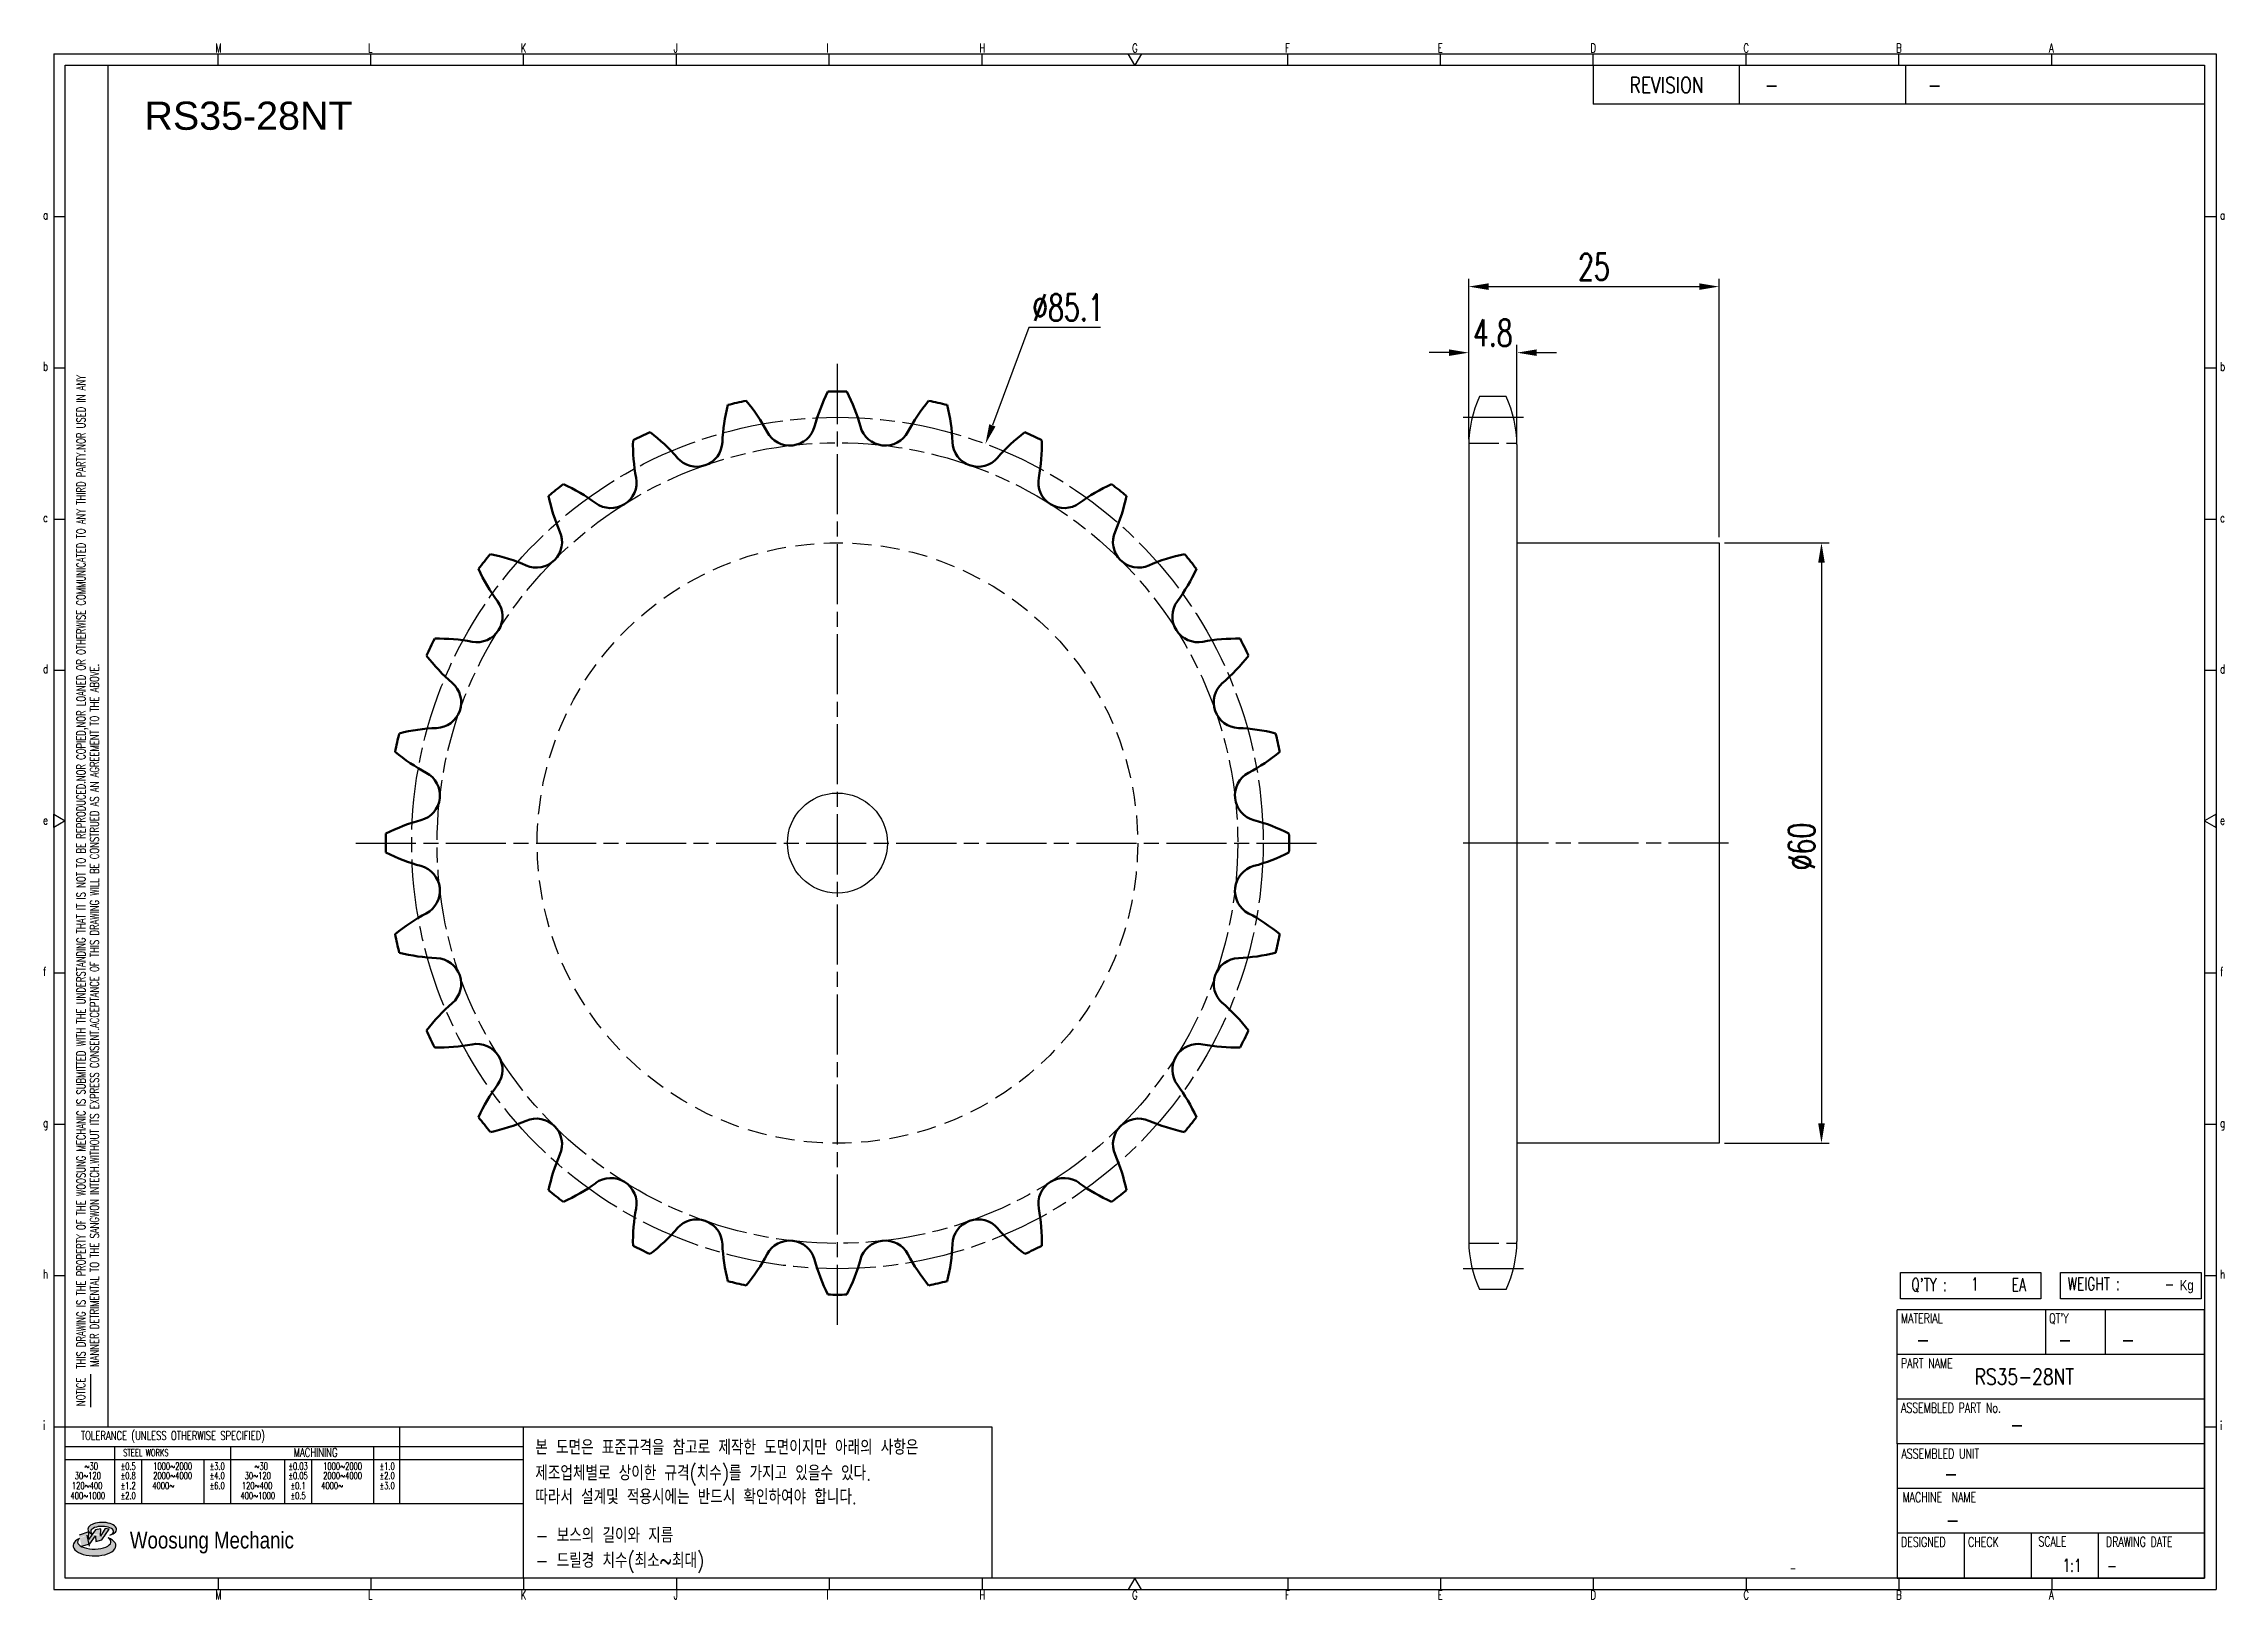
# Model space of a CAD drawing. Header units: millimetres. Extents: x -44811 to -44593, y 1097 to 1252.
import ezdxf
from ezdxf.enums import TextEntityAlignment as Align

# ---------------------------------------------------------------- set-up
doc = ezdxf.new("R2010")
doc.units = ezdxf.units.MM
for name, pattern in [('AM_ISO02W050', [7.5, 6, -1.5]), ('AM_ISO02W050x2', [3.75, 3, -0.75]), ('AM_ISO08W050', [18, 12, -1.5, 3, -1.5]), ('AM_ISO08W050x2', [9, 6, -0.75, 1.5, -0.75]), ('HIDDEN', [9.525, 6.35, -3.175])]:
    doc.linetypes.add(name, pattern=pattern)
for name, color, linetype, lineweight in [('AM_0N', 7, 'Continuous', 50), ('AM_3N', 6, 'AM_ISO02W050', 25), ('AM_7', 4, 'AM_ISO08W050', 25), ('AM_7N', 4, 'AM_ISO08W050', 25)]:
    doc.layers.add(name, color=color, linetype=linetype, lineweight=lineweight)
for name, color, linetype in [('HL', 2, 'HIDDEN'), ('S-DIM', 7, 'Continuous'), ('TITLE', 7, 'Continuous'), ('도면레이아웃', 7, 'Continuous')]:
    doc.layers.add(name, color=color, linetype=linetype)
doc.styles.add('HAN', font='ROMANS.shx', dxfattribs={"width": 0.7, "bigfont": 'whgtxt.shx'})
doc.styles.add('HKD_ST2', font='romans.shx', dxfattribs={"width": 0.7, "height": 4, "bigfont": '@extfont2.shx'})
doc.styles.add('HSG', font='SIMPLEX.shx', dxfattribs={"width": 0.7, "bigfont": 'HSG.shx'})
doc.styles.add('ROMANS', font='romans.shx', dxfattribs={"width": 0.7, "bigfont": 'whgtxt.shx'})
doc.styles.add('SLDTEXTSTYLE4', font='arial.ttf', dxfattribs={"width": 0.8})
doc.styles.get("Standard").update_dxf_attribs({"font": 'arial.ttf'})
doc.dimstyles.new('APP3.5', dxfattribs={"dimscale": 1.1, "dimtxt": 2.4, "dimasz": 1.8, "dimexe": 0.7, "dimexo": 0.5, "dimgap": 0.6, "dimtad": 1, "dimtoh": 1, "dimdec": 1, "dimrnd": 0.01, "dimzin": 9, "dimdsep": 46, "dimtxsty": 'HSG', "dimcen": 0, "dimclrd": 1, "dimclre": 1, "dimclrt": 256, "dimazin": 2, "dimtp": 1, "dimtm": 1, "dimtfac": 0.5, "dimtdec": 1, "dimtofl": 0, "dimtmove": 0, "dimatfit": 3, "dimfxl": 0, "dimtvp": 1, "dimtolj": 2, "dimlwd": -1, "dimlwe": -1, "dimarcsym": 0})

# ---------------------------------------------------------------- blocks, each defined once
blk = doc.blocks.new('SUYWSHJH')
at = {"layer": '도면레이아웃'}
h = blk.add_hatch(color=10, dxfattribs=at)
h.paths.add_polyline_path([(1.544, 35.177), (1.554, 34.966), (1.779, 35.034), (2.054, 35.422), (1.908, 35.446), (1.728, 35.167), (1.741, 35.439), (1.547, 35.405), (1.292, 35.041), (1.295, 35.33), (0.943, 35.208), (1.03, 34.8), (1.336, 34.885)])
edge = h.paths.add_edge_path()
edge.add_ellipse((1.795, 35.421), major_axis=(-0.53, 0), ratio=0.487785, start_angle=122.36065, end_angle=403.39574)
edge.add_line((1.411, 35.244), (1.419, 35.261))
edge.add_ellipse((1.798, 35.344), major_axis=(-0.423, 0), ratio=0.444396, start_angle=131.58977, end_angle=386.19408, ccw=False)
edge = h.paths.add_edge_path()
edge.add_ellipse((1.512, 34.815), major_axis=(-0.793, 0), ratio=0.480113, start_angle=314.67633, end_angle=590.85213)
edge.add_ellipse((1.501, 34.958), major_axis=(-0.62, 0), ratio=0.43311, start_angle=331.7024, end_angle=574.42495, ccw=False)
for p, q in [((0, 90.118), (80.15, 90.118)), ((0, 90.118), (0, 33.191)), ((6.089, 89.693), (6.089, 90.118)), ((11.753, 89.693), (11.753, 90.118)), ((17.418, 89.693), (17.418, 90.118)), ((23.082, 89.693), (23.082, 90.118)), ((28.746, 89.693), (28.746, 90.118)), ((34.411, 89.693), (34.411, 90.118)), ((45.739, 89.693), (45.739, 90.118)), ((51.404, 89.693), (51.404, 90.118)), ((57.068, 89.693), (57.068, 90.118)), ((62.732, 89.693), (62.732, 90.118)), ((68.397, 89.693), (68.397, 90.118)), ((74.061, 89.693), (74.061, 90.118)), ((80.15, 90.118), (80.15, 33.191)), ((0, 84.085), (0.425, 84.085)), ((79.725, 84.085), (80.15, 84.085)), ((0, 78.478), (0.425, 78.478)), ((79.725, 78.478), (80.15, 78.478)), ((0, 72.87), (0.425, 72.87)), ((79.725, 72.87), (80.15, 72.87)), ((0, 67.262), (0.425, 67.262)), ((79.725, 67.262), (80.15, 67.262)), ((0, 56.047), (0.425, 56.047)), ((79.725, 56.047), (80.15, 56.047)), ((0, 50.439), (0.425, 50.439)), ((79.725, 50.439), (80.15, 50.439)), ((0, 44.832), (0.425, 44.832)), ((79.725, 44.832), (80.15, 44.832)), ((1.377, 39.947), (1.377, 41.174)), ((0, 39.224), (0.425, 39.224)), ((79.725, 39.224), (80.15, 39.224)), ((0, 33.191), (80.15, 33.191)), ((6.089, 33.616), (6.089, 33.191)), ((11.753, 33.616), (11.753, 33.191)), ((17.418, 33.616), (17.418, 33.191)), ((23.082, 33.616), (23.082, 33.191)), ((28.746, 33.616), (28.746, 33.191)), ((34.411, 33.616), (34.411, 33.191)), ((45.739, 33.616), (45.739, 33.191)), ((51.404, 33.616), (51.404, 33.191)), ((57.068, 33.616), (57.068, 33.191)), ((62.732, 33.616), (62.732, 33.191)), ((68.397, 33.616), (68.397, 33.191)), ((74.061, 33.616), (74.061, 33.191))]:
    blk.add_line(p, q)
at = {"color": 2}
for p, q in [((2.017, 39.224), (2.017, 89.693)), ((0.425, 39.224), (17.418, 39.224)), ((12.816, 39.224), (12.816, 36.382)), ((17.418, 33.616), (17.418, 39.224)), ((0.425, 38.487), (17.418, 38.487)), ((0.425, 38.012), (17.418, 38.012)), ((2.257, 38.487), (2.257, 36.382)), ((3.257, 38.012), (3.257, 36.382)), ((5.557, 38.012), (5.557, 36.382)), ((6.557, 38.5), (6.557, 36.382)), ((8.557, 38.012), (8.557, 36.382)), ((9.557, 38.026), (9.557, 36.382)), ((11.857, 38.487), (11.857, 36.382)), ((0.425, 36.382), (17.418, 36.382))]:
    blk.add_line(p, q, dxfattribs=at)
at = {"color": 6, "ltscale": 0.5}
for p, q in [((57.068, 89.693), (57.068, 88.246)), ((62.47, 89.693), (62.47, 88.246)), ((68.635, 89.693), (68.635, 88.246)), ((79.725, 88.246), (57.068, 88.246)), ((68.336, 38.59), (68.336, 43.563)), ((79.725, 43.563), (68.336, 43.563)), ((73.827, 43.563), (73.827, 41.905)), ((76.037, 43.563), (76.037, 41.905)), ((79.725, 38.59), (79.725, 43.563)), ((79.725, 41.905), (68.336, 41.905)), ((79.725, 40.248), (68.336, 40.248)), ((68.336, 38.59), (68.336, 33.616)), ((79.725, 38.59), (68.336, 38.59)), ((79.725, 33.616), (79.725, 38.59)), ((79.725, 36.932), (68.336, 36.932)), ((79.725, 35.274), (68.336, 35.274)), ((70.822, 33.616), (70.822, 35.274)), ((73.309, 33.616), (73.309, 35.274)), ((75.796, 33.616), (75.796, 35.274)), ((68.336, 33.616), (79.725, 33.616))]:
    blk.add_line(p, q, dxfattribs=at)
for points in [[(40.075, 89.693), (39.83, 90.118), (40.32, 90.118)], [(0.425, 89.693), (79.725, 89.693), (79.725, 33.616), (0.425, 33.616)], [(0.425, 61.679), (0, 61.433), (0, 61.924)], [(79.725, 61.679), (80.15, 61.433), (80.15, 61.924)], [(40.075, 33.616), (39.83, 33.191), (40.32, 33.191)]]:
    blk.add_lwpolyline(points, close=True)
at = {"layer": 'TITLE', "color": 20}
for p, q in [((68.449, 43.961), (68.449, 44.936)), ((68.449, 44.936), (73.654, 44.936)), ((73.654, 44.936), (73.654, 43.961)), ((74.39, 43.961), (74.39, 44.936)), ((74.39, 44.936), (79.595, 44.936)), ((79.595, 44.936), (79.595, 43.961)), ((73.654, 43.961), (68.449, 43.961)), ((79.595, 43.961), (74.39, 43.961))]:
    blk.add_line(p, q, dxfattribs=at)
at = {"layer": '도면레이아웃'}
for p, q in [((1.295, 35.33), (0.943, 35.208)), ((1.03, 34.8), (1.336, 34.885)), ((1.224, 35.208), (1.311, 34.8)), ((1.224, 35.208), (1.224, 35.208)), ((1.547, 35.405), (1.292, 35.041)), ((1.292, 35.041), (1.295, 35.33)), ((1.336, 34.885), (1.544, 35.177)), ((1.419, 35.261), (1.411, 35.244)), ((1.544, 35.177), (1.554, 34.966)), ((1.741, 35.439), (1.547, 35.405)), ((1.554, 34.966), (1.779, 35.034)), ((1.908, 35.446), (1.728, 35.167)), ((1.728, 35.167), (1.741, 35.439)), ((1.779, 35.034), (2.054, 35.422)), ((2.054, 35.422), (1.908, 35.446))]:
    blk.add_line(p, q, dxfattribs=at)
for centre, major_axis, ratio, start_param, end_param in [((1.795, 35.421), (-0.53, 0), 0.487785, 2.135596, 7.040584), ((1.512, 34.815), (-0.793, 0), 0.480113, 5.492138, 10.312315), ((1.501, 34.958), (-0.62, 0), 0.43311, 5.789299, 10.025607), ((1.798, 35.344), (-0.423, 0), 0.444396, 2.296675, 6.740358)]:
    blk.add_ellipse(centre, major_axis=major_axis, ratio=ratio, start_param=start_param, end_param=end_param, dxfattribs=at)
at = {"color": 4, "style": 'HKD_ST2', "width": 0.7}
for s, p in [('M', (5.988, 90.164)), ('L', (11.652, 90.164)), ('K', (17.316, 90.164)), ('J', (22.981, 90.164)), ('I', (28.645, 90.164)), ('H', (34.309, 90.164)), ('G', (39.974, 90.164)), ('F', (45.638, 90.164)), ('E', (51.302, 90.164)), ('D', (56.967, 90.164)), ('C', (62.631, 90.164)), ('B', (68.295, 90.164)), ('A', (73.96, 90.164)), ('a', (-0.395, 83.976)), ('a', (80.305, 83.97)), ('b', (-0.395, 78.368)), ('b', (80.305, 78.362)), ('c', (-0.395, 72.76)), ('c', (80.305, 72.754)), ('d', (-0.395, 67.153)), ('d', (80.305, 67.147)), ('e', (-0.395, 61.545)), ('e', (80.305, 61.539)), ('f', (-0.395, 55.937)), ('f', (80.305, 55.931)), ('g', (-0.395, 50.33)), ('g', (80.305, 50.324)), ('h', (-0.395, 44.722)), ('h', (80.305, 44.716)), ('i', (-0.395, 39.114)), ('i', (80.305, 39.108)), ('M', (5.988, 32.824)), ('L', (11.652, 32.824)), ('K', (17.316, 32.824)), ('J', (22.981, 32.824)), ('I', (28.645, 32.824)), ('H', (34.309, 32.824)), ('G', (39.974, 32.824)), ('F', (45.638, 32.824)), ('E', (51.302, 32.824)), ('D', (56.967, 32.824)), ('C', (62.631, 32.824)), ('B', (68.295, 32.824)), ('A', (73.96, 32.824))]:
    blk.add_text(s, height=0.326, dxfattribs=at).set_placement(p)
for s, height, style, width, p in [('REVISION', 0.5806, 'HAN', 0.8, (58.415, 88.664)), ('-', 0.581, 'HAN', 0.8, (63.426, 88.664)), ('-', 0.581, 'HAN', 0.8, (69.468, 88.664)), ("Q'TY : ", 0.4746, 'HKD_ST2', 0.7, (68.857, 44.253)), ('1', 0.475, 'HKD_ST2', 0.7, (71.071, 44.275)), ('EA', 0.4746, 'HKD_ST2', 0.7, (72.578, 44.253)), ('WEIGHT : ', 0.4746, 'HKD_ST2', 0.7, (74.65, 44.286)), ('-', 0.581, 'HAN', 0.8, (69.029, 42.157)), ('-', 0.581, 'HAN', 0.8, (74.289, 42.157)), ('-', 0.581, 'HAN', 0.8, (76.623, 42.157)), ('-', 0.581, 'HAN', 0.8, (72.515, 39.013)), ('-', 0.581, 'HAN', 0.8, (70.067, 37.189)), ('-', 0.581, 'HAN', 0.8, (70.126, 35.48)), ('1:1', 0.4746, 'HKD_ST2', 0.7, (74.458, 33.848)), ('-', 0.475, 'HKD_ST2', 0.7, (76.112, 33.837))]:
    blk.add_text(s, height=height, dxfattribs=dict(style=style, width=width)).set_placement(p)
at = {"color": 1, "style": 'HKD_ST2', "width": 0.7}
for s, p in [(' THIS DRAWING IS THE PROPERTY OF THE WOOSUNG MECHANIC IS SUBMITTED WITH THE UNDERSTANDING THAT IT IS NOT TO BE REPRODUCED.NOR COPIED,NOR LOANED OR OTHERWISE COMMUNICATED TO ANY THIRD PARTY.NOR USED IN ANY', (1.173, 41.217)), ('MANNER DETRIMENTAL TO THE SANGWON INTECH.WITHOUT ITS EXPRESS CONSENT.ACCEPTANCE OF THIS DRAWING WILL BE CONSTRUED AS AN AGREEMENT TO THE ABOVE.', (1.672, 41.447))]:
    blk.add_text(s, height=0.326266, rotation=90, dxfattribs=at).set_placement(p)
at = {"style": 'HKD_ST2', "width": 0.7}
blk.add_text('-', height=0.475, dxfattribs=at).set_placement((78.613, 44.286), align=Align.RIGHT)
at = {"color": 4, "style": 'HKD_ST2', "width": 0.7}
for s, height, p in [('MATERIAL', 0.3651, (68.474, 43.425)), ("QT'Y", 0.3651, (73.965, 43.425)), ('PART NAME', 0.3651, (68.474, 41.756)), ('ASSEMBLED PART No.', 0.36511, (68.474, 40.109)), ('ASSEMBLED UNIT', 0.36511, (68.49, 38.408)), ('MACHINE  NAME', 0.36511, (68.532, 36.794)), ('DESIGNED', 0.3651, (68.474, 35.136)), ('CHECK', 0.3651, (70.961, 35.136)), ('SCALE', 0.3651, (73.566, 35.153)), ('DRAWING DATE', 0.36511, (76.071, 35.141))]:
    blk.add_text(s, height=height, dxfattribs=at).set_placement(p, align=Align.TOP_LEFT)
at = {"style": 'HKD_ST2', "width": 0.7}
blk.add_text('NOTICE', height=0.3263, rotation=90, dxfattribs=at).set_placement((1.163, 39.988))
for s, height, style, width, p in [('TOLERANCE (UNLESS OTHERWISE SPECIFIED)', 0.32627, 'HKD_ST2', 0.7, (4.417, 38.896)), ('-', 0.326, 'ROMANS', 0.65, (64.469, 33.975))]:
    blk.add_text(s, height=height, dxfattribs=dict(style=style, width=width)).set_placement(p, align=Align.MIDDLE_CENTER)
at = {"color": 4, "style": 'HKD_ST2', "width": 0.7}
for s, height, p in [('STEEL WORKS', 0.26101, (3.416, 38.268)), ('MACHINING', 0.3263, (9.707, 38.27)), ('%%P0.5', 0.261, (2.757, 37.762)), ('%%P0.8', 0.261, (2.757, 37.411)), ('%%P3.0', 0.261, (6.057, 37.762)), ('%%P4.0', 0.261, (6.057, 37.411)), ('%%P0.03', 0.261, (9.057, 37.762)), ('%%P0.05', 0.261, (9.057, 37.411)), ('%%P1.0', 0.261, (12.357, 37.762)), ('%%P2.0', 0.261, (12.357, 37.411)), ('%%P1.2', 0.261, (2.757, 37.045)), ('%%P2.0', 0.261, (2.757, 36.67)), ('%%P6.0', 0.261, (6.057, 37.045)), ('%%P0.1', 0.261, (9.057, 37.045)), ('%%P0.5', 0.261, (9.057, 36.67)), ('%%P3.0', 0.261, (12.357, 37.045))]:
    blk.add_text(s, height=height, dxfattribs=at).set_placement(p, align=Align.MIDDLE)
for s, height, p in [('30%%126120', 0.261, (1.263, 37.411)), ('%%12630', 0.261, (1.389, 37.762)), ('2000%%1264000', 0.26101, (4.407, 37.411)), ('1000%%1262000', 0.26101, (4.407, 37.762)), ('30%%126120', 0.261, (7.563, 37.411)), ('%%12630', 0.261, (7.689, 37.762)), ('2000%%1264000', 0.26101, (10.707, 37.411)), ('1000%%1262000', 0.26101, (10.707, 37.762)), ('400%%1261000', 0.26101, (1.263, 36.67)), ('120%%126400', 0.26101, (1.237, 37.045)), ('4000%%126', 0.261, (4.061, 37.045)), ('400%%1261000', 0.26101, (7.563, 36.67)), ('120%%126400', 0.26101, (7.537, 37.045)), ('4000%%126', 0.261, (10.321, 37.045))]:
    blk.add_text(s, height=height, dxfattribs=at).set_placement(p, align=Align.MIDDLE_CENTER)
at = {"color": 1, "style": 'SLDTEXTSTYLE4', "width": 0.8}
blk.add_text('Woosung Mechanic', height=0.61957, dxfattribs=at).set_placement((2.822, 34.711))
at = {"layer": 'TITLE', "width": 0.8}
blk.add_text('Kg', height=0.3789, dxfattribs=at).set_placement((78.807, 44.286))
blk = doc.blocks.new('*D300')
at = {"layer": 'Defpoints', "color": 0, "transparency": 16777216}
for p in [(-44663.82, 1221.14), (-44668.62, 1211.95), (-44663.82, 1211.95)]:
    blk.add_point(p, dxfattribs=at)
at = {"layer": 'S-DIM', "color": 1, "transparency": 16777216}
for p, q in [((-44670.6, 1221.14), (-44672.58, 1221.14)), ((-44668.62, 1212.5), (-44668.62, 1221.91)), ((-44663.82, 1212.5), (-44663.82, 1221.91)), ((-44661.84, 1221.14), (-44659.86, 1221.14))]:
    blk.add_line(p, q, dxfattribs=at)
for points in [[(-44670.6, 1221.47), (-44670.6, 1220.81), (-44668.62, 1221.14)], [(-44661.84, 1221.47), (-44661.84, 1220.81), (-44663.82, 1221.14)]]:
    blk.add_solid(points, dxfattribs=at)
at = {"layer": 'S-DIM', "transparency": 16777216, "insert": (-44666.22, 1223.12), "char_height": 2.64, "attachment_point": 5, "style": 'HSG'}
blk.add_mtext('\\A2;4.8', dxfattribs=at)
blk = doc.blocks.new('*D301')
at = {"layer": 'Defpoints', "color": 0, "transparency": 16777216}
for p in [(-44643.62, 1227.74), (-44668.62, 1211.95), (-44643.62, 1202.14)]:
    blk.add_point(p, dxfattribs=at)
at = {"layer": 'S-DIM', "color": 1, "transparency": 16777216}
for p, q in [((-44668.62, 1212.5), (-44668.62, 1228.51)), ((-44666.64, 1227.74), (-44645.6, 1227.74)), ((-44643.62, 1202.69), (-44643.62, 1228.51))]:
    blk.add_line(p, q, dxfattribs=at)
for points in [[(-44666.64, 1228.07), (-44666.64, 1227.41), (-44668.62, 1227.74)], [(-44645.6, 1228.07), (-44645.6, 1227.41), (-44643.62, 1227.74)]]:
    blk.add_solid(points, dxfattribs=at)
at = {"layer": 'S-DIM', "transparency": 16777216, "insert": (-44656.12, 1229.72), "char_height": 2.64, "attachment_point": 5, "style": 'HSG'}
blk.add_mtext('\\A2;25', dxfattribs=at)
blk = doc.blocks.new('*D302')
at = {"layer": 'Defpoints', "color": 0, "transparency": 16777216}
for p in [(-44643.62, 1202.14), (-44643.62, 1142.14), (-44633.38, 1142.14)]:
    blk.add_point(p, dxfattribs=at)
at = {"layer": 'S-DIM', "color": 1, "transparency": 16777216}
for p, q in [((-44643.07, 1202.14), (-44632.61, 1202.14)), ((-44633.38, 1200.16), (-44633.38, 1144.12)), ((-44643.07, 1142.14), (-44632.61, 1142.14))]:
    blk.add_line(p, q, dxfattribs=at)
for points in [[(-44633.71, 1200.16), (-44633.05, 1200.16), (-44633.38, 1202.14)], [(-44633.71, 1144.12), (-44633.05, 1144.12), (-44633.38, 1142.14)]]:
    blk.add_solid(points, dxfattribs=at)
at = {"layer": 'S-DIM', "transparency": 16777216, "insert": (-44635.36, 1171.79), "char_height": 2.64, "attachment_point": 5, "rotation": 90, "style": 'HSG'}
blk.add_mtext('\\A2;%%c60', dxfattribs=at)
blk = doc.blocks.new('*D303')
at = {"layer": 'Defpoints', "color": 0, "transparency": 16777216}
for p in [(-44716.92, 1212.02), (-44746.5, 1132.26)]:
    blk.add_point(p, dxfattribs=at)
at = {"layer": 'S-DIM', "color": 1, "transparency": 16777216}
for p, q in [((-44712.6, 1223.67), (-44716.23, 1213.88)), ((-44705.43, 1223.67), (-44712.6, 1223.67))]:
    blk.add_line(p, q, dxfattribs=at)
blk.add_solid([(-44716.54, 1213.99), (-44715.92, 1213.76), (-44716.92, 1212.02)], dxfattribs=at)
at = {"layer": 'S-DIM', "transparency": 16777216, "insert": (-44708.68, 1225.65), "char_height": 2.64, "attachment_point": 5, "style": 'HSG'}
blk.add_mtext('\\A2;∅85.1', dxfattribs=at)

msp = doc.modelspace()

# ---------------------------------------------------------------- linework, layer by layer
for p, q in [((-44664.89, 1216.75), (-44667.55, 1216.75)), ((-44668.62, 1211.95), (-44668.62, 1132.33)), ((-44663.82, 1211.95), (-44663.82, 1132.33)), ((-44664.89, 1127.53), (-44667.55, 1127.53))]:
    msp.add_line(p, q)
msp.add_lwpolyline([(-44663.82, 1202.14), (-44643.62, 1202.14), (-44643.62, 1142.14), (-44663.82, 1142.14)])
at = {"color": 4}
msp.add_lwpolyline([(-44763.07, 1113.82), (-44716.27, 1113.82), (-44716.27, 1098.7), (-44763.07, 1098.7)], close=True, dxfattribs=at)
msp.add_circle((-44731.71, 1172.14), 5)
for centre, start, end in [((-44657.32, 1211.95), 154.8633, 180), ((-44675.12, 1211.95), 0, 25.1367), ((-44657.32, 1132.33), 180, 205.1367), ((-44675.12, 1132.33), 334.8633, 0)]:
    msp.add_arc(centre, 11.3, start, end)
at = {"layer": 'AM_0N'}
for centre, radius, start, end in [((-44731.71, 1172.14), 45.13, 101.6579, 104.0564), ((-44754.88, 1204.63), 18.29, 28.0357, 39.7862), ((-44716.35, 1208.97), 18.29, 153.071, 164.8214), ((-44731.71, 1172.14), 45.13, 88.8008, 91.1992), ((-44747.07, 1208.97), 18.29, 15.1786, 26.929), ((-44708.54, 1204.63), 18.29, 140.2138, 151.9643), ((-44731.71, 1172.14), 45.13, 75.9436, 78.3421), ((-44724.93, 1211.47), 18.29, 165.9281, 177.6786), ((-44738.49, 1211.47), 18.29, 2.3214, 14.0719), ((-44733.85, 1211.99), 18.29, 178.7853, 190.5357), ((-44731.71, 1172.14), 45.13, 114.5151, 116.9135), ((-44761.53, 1198.66), 18.29, 40.8929, 52.6433), ((-44745.77, 1212.31), 2.57, 220.8929, 357.6786), ((-44736.47, 1214.43), 2.57, 208.0357, 344.8214), ((-44726.94, 1214.43), 2.57, 195.1786, 331.9643), ((-44717.65, 1212.31), 2.57, 182.3214, 319.1071), ((-44701.89, 1198.66), 18.29, 127.3567, 139.1071), ((-44731.71, 1172.14), 45.13, 63.0865, 65.4849), ((-44729.57, 1211.99), 18.29, 349.4643, 1.2147), ((-44731.71, 1172.14), 45.13, 127.3722, 129.7706), ((-44766.68, 1191.36), 18.29, 53.75, 65.5004), ((-44754.35, 1208.18), 2.57, 233.75, 10.5357), ((-44709.06, 1208.18), 2.57, 169.4643, 306.25), ((-44696.73, 1191.36), 18.29, 114.4996, 126.25), ((-44731.71, 1172.14), 45.13, 50.2294, 52.6278), ((-44742.66, 1210.51), 18.29, 191.6424, 203.3929), ((-44720.75, 1210.51), 18.29, 336.6071, 348.3576), ((-44761.8, 1202.23), 2.57, 246.6071, 23.3929), ((-44701.61, 1202.23), 2.57, 156.6071, 293.3929), ((-44731.71, 1172.14), 45.13, 140.2294, 142.6278), ((-44770.08, 1183.1), 18.29, 66.6071, 78.3576), ((-44693.33, 1183.1), 18.29, 101.6424, 113.3929), ((-44731.71, 1172.14), 45.13, 37.3722, 39.7706), ((-44750.93, 1207.11), 18.29, 204.4996, 216.25), ((-44712.49, 1207.11), 18.29, 323.75, 335.5004), ((-44767.75, 1194.78), 2.57, 259.4643, 36.25), ((-44695.67, 1194.78), 2.57, 143.75, 280.5357), ((-44731.71, 1172.14), 45.13, 153.0865, 155.4849), ((-44771.56, 1174.28), 18.29, 79.4643, 91.2147), ((-44691.86, 1174.28), 18.29, 88.7853, 100.5357), ((-44731.71, 1172.14), 45.13, 24.5151, 26.9135), ((-44758.23, 1201.96), 18.29, 217.3567, 229.1071), ((-44705.19, 1201.96), 18.29, 310.8929, 322.6433), ((-44771.88, 1186.2), 2.57, 272.3214, 49.1071), ((-44691.54, 1186.2), 2.57, 130.8929, 267.6786), ((-44771.04, 1165.36), 18.29, 92.3214, 104.0719), ((-44692.38, 1165.36), 18.29, 75.9281, 87.6786), ((-44731.71, 1172.14), 45.13, 165.9436, 168.3421), ((-44764.2, 1195.31), 18.29, 230.2138, 241.9643), ((-44699.22, 1195.31), 18.29, 298.0357, 309.7862), ((-44731.71, 1172.14), 45.13, 11.6579, 14.0564), ((-44774, 1176.9), 2.57, 285.1786, 61.9643), ((-44689.42, 1176.9), 2.57, 118.0357, 254.8214), ((-44731.71, 1172.14), 45.13, 178.8008, 181.1992), ((-44768.54, 1156.78), 18.29, 105.1786, 116.929), ((-44694.88, 1156.78), 18.29, 63.071, 74.8214), ((-44731.71, 1172.14), 45.13, 358.8008, 1.1992), ((-44768.54, 1187.5), 18.29, 243.071, 254.8214), ((-44694.88, 1187.5), 18.29, 285.1786, 296.929), ((-44774, 1167.37), 2.57, 298.0357, 74.8214), ((-44689.42, 1167.37), 2.57, 105.1786, 241.9643), ((-44764.2, 1148.97), 18.29, 118.0357, 129.7862), ((-44699.22, 1148.97), 18.29, 50.2138, 61.9643), ((-44731.71, 1172.14), 45.13, 191.6579, 194.0564), ((-44731.71, 1172.14), 45.13, 345.9436, 348.3421), ((-44771.04, 1178.92), 18.29, 255.9281, 267.6786), ((-44771.88, 1158.08), 2.57, 310.8929, 87.6786), ((-44691.54, 1158.08), 2.57, 92.3214, 229.1071), ((-44692.38, 1178.92), 18.29, 272.3214, 284.0719), ((-44758.23, 1142.32), 18.29, 130.8929, 142.6433), ((-44705.19, 1142.32), 18.29, 37.3567, 49.1071), ((-44731.71, 1172.14), 45.13, 204.5151, 206.9135), ((-44731.71, 1172.14), 45.13, 333.0865, 335.4849), ((-44771.56, 1170), 18.29, 268.7853, 280.5357), ((-44767.75, 1149.5), 2.57, 323.75, 100.5357), ((-44695.67, 1149.5), 2.57, 79.4643, 216.25), ((-44691.86, 1170), 18.29, 259.4643, 271.2147), ((-44750.93, 1137.16), 18.29, 143.75, 155.5004), ((-44712.49, 1137.16), 18.29, 24.4996, 36.25), ((-44731.71, 1172.14), 45.13, 217.3722, 219.7706), ((-44770.08, 1161.18), 18.29, 281.6424, 293.3929), ((-44761.8, 1142.04), 2.57, 336.6071, 113.3929), ((-44701.61, 1142.04), 2.57, 66.6071, 203.3929), ((-44693.33, 1161.18), 18.29, 246.6071, 258.3576), ((-44731.71, 1172.14), 45.13, 320.2294, 322.6278), ((-44742.66, 1133.76), 18.29, 156.6071, 168.3576), ((-44720.75, 1133.76), 18.29, 11.6424, 23.3929), ((-44766.68, 1152.92), 18.29, 294.4996, 306.25), ((-44754.35, 1136.1), 2.57, 349.4643, 126.25), ((-44709.06, 1136.1), 2.57, 53.75, 190.5357), ((-44696.73, 1152.92), 18.29, 233.75, 245.5004), ((-44731.71, 1172.14), 45.13, 230.2294, 232.6278), ((-44733.85, 1132.29), 18.29, 169.4643, 181.2147), ((-44729.57, 1132.29), 18.29, 358.7853, 10.5357), ((-44731.71, 1172.14), 45.13, 307.3722, 309.7706), ((-44761.53, 1145.62), 18.29, 307.3567, 319.1071), ((-44745.77, 1131.97), 2.57, 2.3214, 139.1071), ((-44717.65, 1131.97), 2.57, 40.8929, 177.6786), ((-44701.89, 1145.62), 18.29, 220.8929, 232.6433), ((-44731.71, 1172.14), 45.13, 243.0865, 245.4849), ((-44724.93, 1132.81), 18.29, 182.3214, 194.0719), ((-44754.88, 1139.65), 18.29, 320.2138, 331.9643), ((-44736.47, 1129.85), 2.57, 15.1786, 151.9643), ((-44726.94, 1129.85), 2.57, 28.0357, 164.8214), ((-44708.54, 1139.65), 18.29, 208.0357, 219.7862), ((-44738.49, 1132.81), 18.29, 345.9281, 357.6786), ((-44731.71, 1172.14), 45.13, 294.5151, 296.9135), ((-44716.35, 1135.31), 18.29, 195.1786, 206.929), ((-44747.07, 1135.31), 18.29, 333.071, 344.8214), ((-44731.71, 1172.14), 45.13, 255.9436, 258.3421), ((-44731.71, 1172.14), 45.13, 268.8008, 271.1992), ((-44731.71, 1172.14), 45.13, 281.6579, 284.0564)]:
    msp.add_arc(centre, radius, start, end, dxfattribs=at)
at = {"layer": 'AM_3N', "linetype": 'AM_ISO02W050x2'}
for p, q in [((-44668.62, 1212.11), (-44663.82, 1212.11)), ((-44668.62, 1132.17), (-44663.82, 1132.17))]:
    msp.add_line(p, q, dxfattribs=at)
at = {"layer": 'AM_7', "linetype": 'AM_ISO08W050x2'}
for p, q in [((-44663.17, 1214.67), (-44669.28, 1214.67)), ((-44663.17, 1172.14), (-44669.28, 1172.14)), ((-44642.66, 1172.14), (-44669.28, 1172.14)), ((-44663.17, 1129.6), (-44669.28, 1129.6))]:
    msp.add_line(p, q, dxfattribs=at)
for radius in [42.54, 40]:
    msp.add_circle((-44731.71, 1172.14), radius, dxfattribs=at)
at = {"layer": 'AM_7N', "linetype": 'AM_ISO08W050x2'}
for p, q in [((-44731.71, 1124.01), (-44731.71, 1220.27)), ((-44779.83, 1172.14), (-44683.58, 1172.14))]:
    msp.add_line(p, q, dxfattribs=at)
at = {"layer": 'HL', "ltscale": 0.3}
msp.add_circle((-44731.71, 1172.14), 30, dxfattribs=at)

# ---------------------------------------------------------------- block references
at = {"xscale": 2.695730868156599, "yscale": 2.695730868156599, "zscale": 2.695730868156599}
msp.add_blockref('SUYWSHJH', (-44810.02, 1008.08), dxfattribs=at)

# ---------------------------------------------------------------- texts
at = {"color": 2}
msp.add_text('RS35-28NT', height=2.817, dxfattribs=at).set_placement((-44800.95, 1243.41))
at = {"style": 'HAN', "width": 0.8}
msp.add_text('RS35-28NT', height=1.565, dxfattribs=at).set_placement((-44618.07, 1118.03))
at = {"color": 4, "style": 'HAN', "width": 0.8}
for s, p in [('본 도면은 표준규격을 참고로 제작한 도면이지만 아래의 사항은', (-44761.9, 1111.02)), ('제조업체별로 상이한 규격(치수)를 가지고 있을수 있다.', (-44761.9, 1108.45)), ('따라서 설계및 적용시에는 반드시 확인하여야 합니다.', (-44761.9, 1106.07)), ('- 보스의 길이와 지름', (-44761.9, 1102.23)), ('- 드릴경 치수(최소~최대)', (-44761.9, 1099.71))]:
    msp.add_text(s, height=1.4809, dxfattribs=at).set_placement(p)

# ---------------------------------------------------------------- dimensions: what is measured, and where the dimension line sits
at = {"layer": 'S-DIM'}
dim = msp.add_linear_dim(base=(-44643.62, 1227.74), p1=(-44668.62, 1211.95), p2=(-44643.62, 1202.14), dimstyle='APP3.5', dxfattribs=at)
dim.commit()
dim.dimension.update_dxf_attribs({"geometry": '*D301', "text_midpoint": (-44656.12, 1229.72)})
dim = msp.add_diameter_dim_2p(p1=(-44746.5, 1132.26), p2=(-44716.92, 1212.02), dimstyle='APP3.5', dxfattribs=at)
dim.commit()
dim.dimension.update_dxf_attribs({"geometry": '*D303', "text_midpoint": (-44708.68, 1223.67), "dimtype": 163})
dim = msp.add_linear_dim(base=(-44663.82, 1221.14), p1=(-44668.62, 1211.95), p2=(-44663.82, 1211.95), dimstyle='APP3.5', dxfattribs=at)
dim.commit()
dim.dimension.update_dxf_attribs({"geometry": '*D300', "text_midpoint": (-44666.22, 1221.14), "dimtype": 160})
dim = msp.add_linear_dim(base=(-44633.38, 1142.14), p1=(-44643.62, 1202.14), p2=(-44643.62, 1142.14), angle=90, text='%%c<>', dimstyle='APP3.5', dxfattribs=at)
dim.commit()
dim.dimension.update_dxf_attribs({"geometry": '*D302', "text_midpoint": (-44633.38, 1171.79), "dimtype": 160})

doc.saveas('drawing.dxf')
